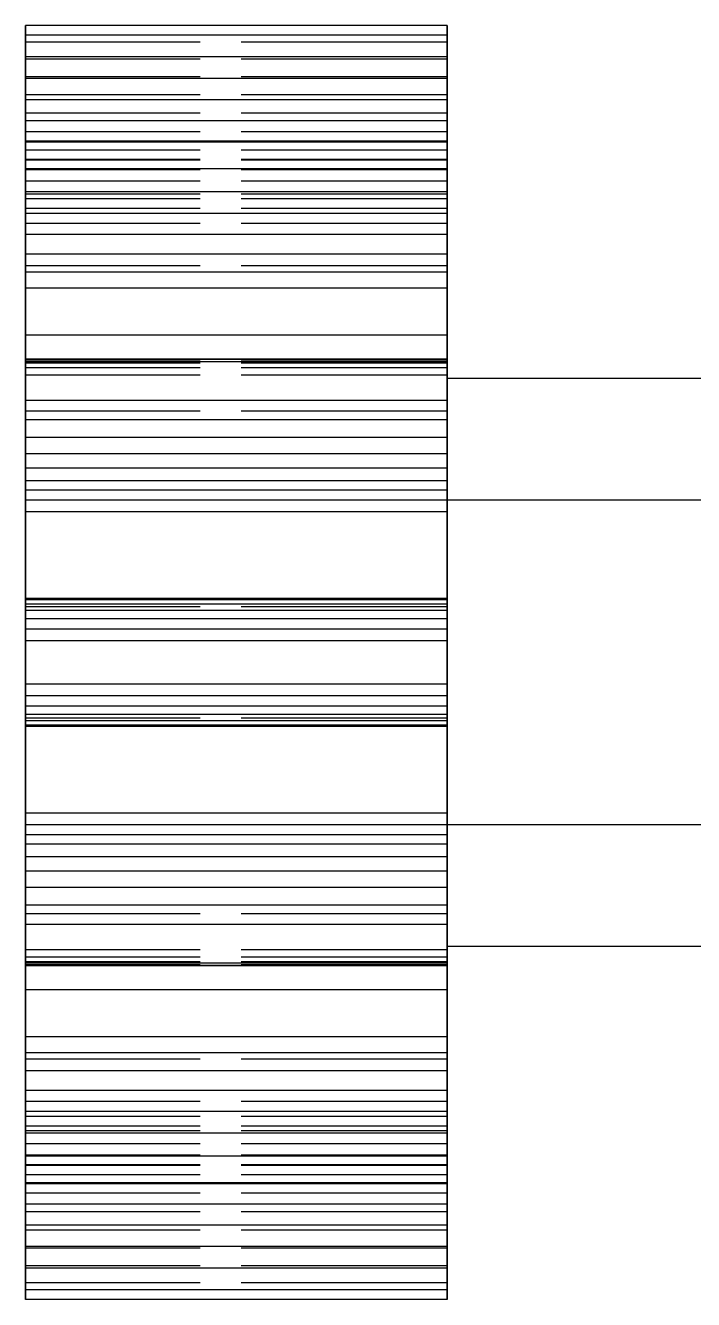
# Model space of a CAD drawing. Header units: millimetres. Extents: x -30 to 165, y -46 to 88.
# Drawn here: x 54 to 58.12, y -3.93 to 3.93 of the extents above; entities that cross this region are included whole.
import ezdxf

# ---------------------------------------------------------------- set-up
doc = ezdxf.new("R2010")
doc.units = ezdxf.units.MM
doc.linetypes.add('DASHED', pattern=[1.524, 1.27, -0.254])
doc.layers.add('HIDDEN', color=8, linetype='DASHED')
doc.layers.add('VISIBLE', color=7, linetype='CONTINUOUS')

msp = doc.modelspace()

# ---------------------------------------------------------------- linework, layer by layer
at = {"layer": 'HIDDEN'}
for points in [[(53.99936, 3.92713), (53.99936, 3.82466)], [(53.99936, 3.82466), (53.99936, 3.92713)], [(53.99936, 3.92713), (53.99936, 3.86799)], [(56.59936, 3.92713), (53.99936, 3.92713)], [(56.59936, 3.92713), (56.59936, 3.82466)], [(56.59936, 3.82466), (56.59936, 3.92713)], [(56.59936, 3.92713), (56.59936, 3.86799)], [(53.99936, 3.86799), (53.99936, 3.73303)], [(56.59936, 3.86799), (53.99936, 3.86799)], [(56.59936, 3.86799), (56.59936, 3.73303)], [(53.99936, 3.82466), (53.99936, 3.71903)], [(53.99936, 3.71903), (53.99936, 3.82466)], [(56.59936, 3.82466), (53.99936, 3.82466)], [(56.59936, 3.82466), (53.99936, 3.82466)], [(56.59936, 3.82466), (56.59936, 3.71903)], [(56.59936, 3.71903), (56.59936, 3.82466)], [(53.99936, 3.73303), (53.99936, 3.59953)], [(56.59936, 3.73303), (53.99936, 3.73303)], [(53.99936, 3.71903), (53.99936, 3.6106)], [(53.99936, 3.6106), (53.99936, 3.71903)], [(56.59936, 3.71903), (53.99936, 3.71903)], [(56.59936, 3.71903), (53.99936, 3.71903)], [(56.59936, 3.73303), (56.59936, 3.59953)], [(56.59936, 3.71903), (56.59936, 3.6106)], [(56.59936, 3.6106), (56.59936, 3.71903)], [(53.99936, 3.6106), (53.99936, 3.49969)], [(53.99936, 3.49969), (53.99936, 3.6106)], [(56.59936, 3.6106), (53.99936, 3.6106)], [(56.59936, 3.6106), (53.99936, 3.6106)], [(53.99936, 3.59953), (53.99936, 3.4681)], [(56.59936, 3.59953), (53.99936, 3.59953)], [(56.59936, 3.6106), (56.59936, 3.49969)], [(56.59936, 3.49969), (56.59936, 3.6106)], [(56.59936, 3.59953), (56.59936, 3.4681)], [(53.99936, 3.49969), (53.99936, 3.38655)], [(53.99936, 3.38655), (53.99936, 3.49969)], [(56.59936, 3.49969), (53.99936, 3.49969)], [(56.59936, 3.49969), (53.99936, 3.49969)], [(53.99936, 3.4681), (53.99936, 3.33947)], [(56.59936, 3.4681), (53.99936, 3.4681)], [(56.59936, 3.49969), (56.59936, 3.38655)], [(56.59936, 3.38655), (56.59936, 3.49969)], [(56.59936, 3.4681), (56.59936, 3.33947)], [(53.99936, 3.38655), (53.99936, 3.271)], [(53.99936, 3.271), (53.99936, 3.38655)], [(56.59936, 3.38655), (53.99936, 3.38655)], [(56.59936, 3.38655), (53.99936, 3.38655)], [(56.59936, 3.38655), (56.59936, 3.271)], [(56.59936, 3.271), (56.59936, 3.38655)], [(53.99936, 3.33947), (53.99936, 3.21463)], [(56.59936, 3.33947), (53.99936, 3.33947)], [(56.59936, 3.33947), (56.59936, 3.21463)], [(53.99936, 3.271), (53.99936, 2.85933)], [(53.99936, 2.85933), (53.99936, 3.271)], [(56.59936, 3.271), (53.99936, 3.271)], [(56.59936, 3.271), (53.99936, 3.271)], [(56.59936, 3.271), (56.59936, 2.85933)], [(56.59936, 2.85933), (56.59936, 3.271)], [(53.99936, 3.21463), (53.99936, 3.09584)], [(56.59936, 3.21463), (53.99936, 3.21463)], [(53.99936, 3.20846), (53.99936, 3.15877)], [(53.99936, 3.09584), (53.99936, 3.20846)], [(53.99936, 3.15877), (53.99936, 3.20846)], [(53.99936, 3.20846), (53.99936, 3.04274)], [(56.59936, 3.20846), (53.99936, 3.20846)], [(53.99936, 3.15877), (53.99936, 3.10193)], [(53.99936, 3.10193), (53.99936, 3.15877)], [(56.59936, 3.15877), (53.99936, 3.15877)], [(56.59936, 3.15877), (53.99936, 3.15877)], [(56.59936, 3.21463), (56.59936, 3.09584)], [(56.59936, 3.20846), (56.59936, 3.15877)], [(56.59936, 3.09584), (56.59936, 3.20846)], [(56.59936, 3.15877), (56.59936, 3.20846)], [(56.59936, 3.20846), (56.59936, 3.04274)], [(56.59936, 3.15877), (56.59936, 3.10193)], [(56.59936, 3.10193), (56.59936, 3.15877)], [(53.99936, 3.10193), (53.99936, 3.03797)], [(53.99936, 3.03797), (53.99936, 3.10193)], [(56.59936, 3.10193), (53.99936, 3.10193)], [(56.59936, 3.10193), (53.99936, 3.10193)], [(53.99936, 2.70621), (53.99936, 3.09584)], [(53.99936, 3.09584), (53.99936, 2.70621)], [(56.59936, 3.09584), (53.99936, 3.09584)], [(56.59936, 3.09584), (53.99936, 3.09584)], [(56.59936, 3.10193), (56.59936, 3.03797)], [(56.59936, 3.03797), (56.59936, 3.10193)], [(56.59936, 2.70621), (56.59936, 3.09584)], [(56.59936, 3.09584), (56.59936, 2.70621)], [(53.99936, 3.04274), (53.99936, 2.90202)], [(56.59936, 3.04274), (53.99936, 3.04274)], [(53.99936, 3.03797), (53.99936, 2.96676)], [(53.99936, 2.96676), (53.99936, 3.03797)], [(56.59936, 3.03797), (53.99936, 3.03797)], [(56.59936, 3.03797), (53.99936, 3.03797)], [(56.59936, 3.04274), (56.59936, 2.90202)], [(56.59936, 3.03797), (56.59936, 2.96676)], [(56.59936, 2.96676), (56.59936, 3.03797)], [(53.99936, 2.96676), (53.99936, 2.88772)], [(53.99936, 2.88772), (53.99936, 2.96676)], [(56.59936, 2.96676), (53.99936, 2.96676)], [(56.59936, 2.96676), (53.99936, 2.96676)], [(56.59936, 2.96676), (56.59936, 2.88772)], [(56.59936, 2.88772), (56.59936, 2.96676)], [(53.99936, 2.90202), (53.99936, 2.76709)], [(56.59936, 2.90202), (53.99936, 2.90202)], [(53.99936, 2.88772), (53.99936, 2.79831)], [(53.99936, 2.79831), (53.99936, 2.88772)], [(56.59936, 2.88772), (53.99936, 2.88772)], [(56.59936, 2.88772), (53.99936, 2.88772)], [(56.59936, 2.85933), (53.99936, 2.85933)], [(56.59936, 2.85933), (53.99936, 2.85933)], [(56.59936, 2.90202), (56.59936, 2.76709)], [(56.59936, 2.88772), (56.59936, 2.79831)], [(56.59936, 2.79831), (56.59936, 2.88772)], [(53.99936, 2.79831), (53.99936, 2.44613)], [(53.99936, 2.44613), (53.99936, 2.79831)], [(56.59936, 2.79831), (53.99936, 2.79831)], [(56.59936, 2.79831), (53.99936, 2.79831)], [(53.99936, 2.76709), (53.99936, 2.6387)], [(56.59936, 2.76709), (53.99936, 2.76709)], [(56.59936, 2.79831), (56.59936, 2.44613)], [(56.59936, 2.44613), (56.59936, 2.79831)], [(56.59936, 2.76709), (56.59936, 2.6387)], [(53.99936, 2.44613), (53.99936, 2.70621)], [(53.99936, 2.70621), (53.99936, 2.44613)], [(56.59936, 2.70621), (53.99936, 2.70621)], [(56.59936, 2.70621), (53.99936, 2.70621)], [(56.59936, 2.44613), (56.59936, 2.70621)], [(56.59936, 2.70621), (56.59936, 2.44613)], [(53.99936, 2.6387), (53.99936, 2.51782)], [(56.59936, 2.6387), (53.99936, 2.6387)], [(56.59936, 2.6387), (56.59936, 2.51782)], [(53.99936, 2.51782), (53.99936, 2.40601)], [(56.59936, 2.51782), (53.99936, 2.51782)], [(56.59936, 2.51782), (56.59936, 2.40601)], [(56.59936, 2.44613), (53.99936, 2.44613)], [(56.59936, 2.44613), (53.99936, 2.44613)], [(53.99936, 2.40601), (53.99936, 2.3075)], [(56.59936, 2.40601), (53.99936, 2.40601)], [(56.59936, 2.40601), (56.59936, 2.3075)], [(53.99936, 2.3075), (53.99936, 2.01709)], [(56.59936, 2.3075), (53.99936, 2.3075)], [(56.59936, 2.3075), (56.59936, 2.01709)], [(53.99936, 2.01709), (53.99936, 1.54844)], [(56.59936, 2.01709), (53.99936, 2.01709)], [(56.59936, 2.01709), (56.59936, 1.54844)], [(53.99936, 1.87046), (53.99936, 1.86364)], [(53.99936, 1.54844), (53.99936, 1.87046)], [(53.99936, 1.86364), (53.99936, 1.87046)], [(53.99936, 1.87046), (53.99936, 1.86725)], [(56.59936, 1.87046), (53.99936, 1.87046)], [(53.99936, 1.86725), (53.99936, 1.85431)], [(56.59936, 1.86725), (53.99936, 1.86725)], [(53.99936, 1.86364), (53.99936, 1.84623)], [(53.99936, 1.84623), (53.99936, 1.86364)], [(56.59936, 1.86364), (53.99936, 1.86364)], [(56.59936, 1.86364), (53.99936, 1.86364)], [(53.99936, 1.85431), (53.99936, 1.61484)], [(56.59936, 1.85431), (53.99936, 1.85431)], [(53.99936, 1.84623), (53.99936, 1.81695)], [(53.99936, 1.81695), (53.99936, 1.84623)], [(56.59936, 1.84623), (53.99936, 1.84623)], [(56.59936, 1.84623), (53.99936, 1.84623)], [(53.99936, 1.81695), (53.99936, 1.77137)], [(53.99936, 1.77137), (53.99936, 1.81695)], [(56.59936, 1.81695), (53.99936, 1.81695)], [(56.59936, 1.81695), (53.99936, 1.81695)], [(56.59936, 1.87046), (56.59936, 1.86364)], [(56.59936, 1.54844), (56.59936, 1.87046)], [(56.59936, 1.86364), (56.59936, 1.87046)], [(56.59936, 1.87046), (56.59936, 1.86725)], [(56.59936, 1.86725), (56.59936, 1.85431)], [(56.59936, 1.86364), (56.59936, 1.84623)], [(56.59936, 1.84623), (56.59936, 1.86364)], [(56.59936, 1.85431), (56.59936, 1.61484)], [(56.59936, 1.84623), (56.59936, 1.81695)], [(56.59936, 1.81695), (56.59936, 1.84623)], [(56.59936, 1.81695), (56.59936, 1.77137)], [(56.59936, 1.77137), (56.59936, 1.81695)], [(53.99936, 1.77137), (53.99936, 1.54844)], [(53.99936, 1.54844), (53.99936, 1.77137)], [(56.59936, 1.77137), (53.99936, 1.77137)], [(56.59936, 1.77137), (53.99936, 1.77137)], [(56.59936, 1.77137), (56.59936, 1.54844)], [(56.59936, 1.54844), (56.59936, 1.77137)], [(56.59936, 0), (56.59936, 0.02778), (56.59936, 0.05556), (56.59936, 0.08333), (56.59936, 0.11111), (56.59936, 0.13889), (56.59936, 0.16667), (56.59936, 0.19444), (56.59936, 0.22222), (56.59936, 0.25), (56.59936, 0.27778), (56.59936, 0.30556), (56.59936, 0.33333), (56.59936, 0.36111), (56.59936, 0.38889), (56.59936, 0.41667), (56.59936, 0.44444), (56.59936, 0.47222), (56.59936, 0.5), (56.59936, 0.52778), (56.59936, 0.55556), (56.59936, 0.58333), (56.59936, 0.61111), (56.59936, 0.63889), (56.59936, 0.66667), (56.59936, 0.69444), (56.59936, 0.72222), (56.59936, 0.75), (56.59936, 0.77778), (56.59936, 0.80556), (56.59936, 0.83333), (56.59936, 0.86111), (56.59936, 0.88889), (56.59936, 0.91667), (56.59936, 0.94444), (56.59936, 0.97222), (56.59936, 1), (56.59936, 1.02778), (56.59936, 1.05556), (56.59936, 1.08333), (56.59936, 1.11111), (56.59936, 1.13889), (56.59936, 1.16667), (56.59936, 1.19444), (56.59936, 1.22222), (56.59936, 1.25), (56.59936, 1.27778), (56.59936, 1.30556), (56.59936, 1.33333), (56.59936, 1.36111), (56.59936, 1.38889), (56.59936, 1.41667), (56.59936, 1.44444), (56.59936, 1.47222), (56.59936, 1.5), (56.59936, 1.52778), (56.59936, 1.55556), (56.59936, 1.58333), (56.59936, 1.61111), (56.59936, 1.63889), (56.59936, 1.66667), (56.59936, 1.69444), (56.59936, 1.72222), (56.59936, 1.75)], [(56.59936, 1.75), (56.59936, 1.69444), (56.59936, 1.63889), (56.59936, 1.58333), (56.59936, 1.52778), (56.59936, 1.47222), (56.59936, 1.41667), (56.59936, 1.36111), (56.59936, 1.30556), (56.59936, 1.25), (56.59936, 1.19444), (56.59936, 1.13889), (56.59936, 1.08333), (56.59936, 1.02778), (56.59936, 0.97222), (56.59936, 0.91667), (56.59936, 0.86111), (56.59936, 0.80556), (56.59936, 0.75), (56.59936, 0.69444), (56.59936, 0.63889), (56.59936, 0.58333), (56.59936, 0.52778), (56.59936, 0.47222), (56.59936, 0.41667), (56.59936, 0.36111), (56.59936, 0.30556), (56.59936, 0.25), (56.59936, 0.19444), (56.59936, 0.13889), (56.59936, 0.08333), (56.59936, 0.02778), (56.59936, -0.02778), (56.59936, -0.08333), (56.59936, -0.13889), (56.59936, -0.19444), (56.59936, -0.25), (56.59936, -0.30556), (56.59936, -0.36111), (56.59936, -0.41667), (56.59936, -0.47222), (56.59936, -0.52778), (56.59936, -0.58333), (56.59936, -0.63889), (56.59936, -0.69444), (56.59936, -0.75), (56.59936, -0.80556), (56.59936, -0.86111), (56.59936, -0.91667), (56.59936, -0.97222), (56.59936, -1.02778), (56.59936, -1.08333), (56.59936, -1.13889), (56.59936, -1.19444), (56.59936, -1.25), (56.59936, -1.30556), (56.59936, -1.36111), (56.59936, -1.41667), (56.59936, -1.47222), (56.59936, -1.52778), (56.59936, -1.58333), (56.59936, -1.63889), (56.59936, -1.69444), (56.59936, -1.75)], [(53.99936, 1.61484), (53.99936, 1.49623)], [(56.59936, 1.61484), (53.99936, 1.61484)], [(56.59936, 1.61484), (56.59936, 1.49623)], [(56.59936, 1.54844), (53.99936, 1.54844)], [(56.59936, 1.54844), (53.99936, 1.54844)], [(53.99936, 1.49623), (53.99936, 1.38661)], [(56.59936, 1.49623), (53.99936, 1.49623)], [(56.59936, 1.49623), (56.59936, 1.38661)], [(53.99936, 1.38661), (53.99936, 1.28668)], [(56.59936, 1.38661), (53.99936, 1.38661)], [(56.59936, 1.38661), (56.59936, 1.28668)], [(53.99936, 1.28668), (53.99936, 1.19749)], [(56.59936, 1.28668), (53.99936, 1.28668)], [(56.59936, 1.28668), (56.59936, 1.19749)], [(53.99936, 1.19749), (53.99936, 1.12085)], [(56.59936, 1.19749), (53.99936, 1.19749)], [(56.59936, 1.19749), (56.59936, 1.12085)], [(53.99936, 1.12085), (53.99936, 1.06214)], [(56.59936, 1.12085), (53.99936, 1.12085)], [(56.59936, 1.12085), (56.59936, 1.06214)], [(53.99936, 1.06214), (53.99936, 0.92846)], [(56.59936, 1.06214), (53.99936, 1.06214)], [(56.59936, 1.06214), (56.59936, 0.92846)], [(53.99936, 0), (53.99936, 0.01587), (53.99936, 0.03175), (53.99936, 0.04762), (53.99936, 0.06349), (53.99936, 0.07937), (53.99936, 0.09524), (53.99936, 0.11111), (53.99936, 0.12698), (53.99936, 0.14286), (53.99936, 0.15873), (53.99936, 0.1746), (53.99936, 0.19048), (53.99936, 0.20635), (53.99936, 0.22222), (53.99936, 0.2381), (53.99936, 0.25397), (53.99936, 0.26984), (53.99936, 0.28571), (53.99936, 0.30159), (53.99936, 0.31746), (53.99936, 0.33333), (53.99936, 0.34921), (53.99936, 0.36508), (53.99936, 0.38095), (53.99936, 0.39683), (53.99936, 0.4127), (53.99936, 0.42857), (53.99936, 0.44444), (53.99936, 0.46032), (53.99936, 0.47619), (53.99936, 0.49206), (53.99936, 0.50794), (53.99936, 0.52381), (53.99936, 0.53968), (53.99936, 0.55556), (53.99936, 0.57143), (53.99936, 0.5873), (53.99936, 0.60317), (53.99936, 0.61905), (53.99936, 0.63492), (53.99936, 0.65079), (53.99936, 0.66667), (53.99936, 0.68254), (53.99936, 0.69841), (53.99936, 0.71429), (53.99936, 0.73016), (53.99936, 0.74603), (53.99936, 0.7619), (53.99936, 0.77778), (53.99936, 0.79365), (53.99936, 0.80952), (53.99936, 0.8254), (53.99936, 0.84127), (53.99936, 0.85714), (53.99936, 0.87302), (53.99936, 0.88889), (53.99936, 0.90476), (53.99936, 0.92063), (53.99936, 0.93651), (53.99936, 0.95238), (53.99936, 0.96825), (53.99936, 0.98413), (53.99936, 1)], [(53.99936, 1), (53.99936, 0.96825), (53.99936, 0.93651), (53.99936, 0.90476), (53.99936, 0.87302), (53.99936, 0.84127), (53.99936, 0.80952), (53.99936, 0.77778), (53.99936, 0.74603), (53.99936, 0.71429), (53.99936, 0.68254), (53.99936, 0.65079), (53.99936, 0.61905), (53.99936, 0.5873), (53.99936, 0.55556), (53.99936, 0.52381), (53.99936, 0.49206), (53.99936, 0.46032), (53.99936, 0.42857), (53.99936, 0.39683), (53.99936, 0.36508), (53.99936, 0.33333), (53.99936, 0.30159), (53.99936, 0.26984), (53.99936, 0.2381), (53.99936, 0.20635), (53.99936, 0.1746), (53.99936, 0.14286), (53.99936, 0.11111), (53.99936, 0.07937), (53.99936, 0.04762), (53.99936, 0.01587), (53.99936, -0.01587), (53.99936, -0.04762), (53.99936, -0.07937), (53.99936, -0.11111), (53.99936, -0.14286), (53.99936, -0.1746), (53.99936, -0.20635), (53.99936, -0.2381), (53.99936, -0.26984), (53.99936, -0.30159), (53.99936, -0.33333), (53.99936, -0.36508), (53.99936, -0.39683), (53.99936, -0.42857), (53.99936, -0.46032), (53.99936, -0.49206), (53.99936, -0.52381), (53.99936, -0.55556), (53.99936, -0.5873), (53.99936, -0.61905), (53.99936, -0.65079), (53.99936, -0.68254), (53.99936, -0.71429), (53.99936, -0.74603), (53.99936, -0.77778), (53.99936, -0.80952), (53.99936, -0.84127), (53.99936, -0.87302), (53.99936, -0.90476), (53.99936, -0.93651), (53.99936, -0.96825), (53.99936, -1)], [(53.99936, 0), (53.99936, 0.01587), (53.99936, 0.03175), (53.99936, 0.04762), (53.99936, 0.06349), (53.99936, 0.07937), (53.99936, 0.09524), (53.99936, 0.11111), (53.99936, 0.12698), (53.99936, 0.14286), (53.99936, 0.15873), (53.99936, 0.1746), (53.99936, 0.19048), (53.99936, 0.20635), (53.99936, 0.22222), (53.99936, 0.2381), (53.99936, 0.25397), (53.99936, 0.26984), (53.99936, 0.28571), (53.99936, 0.30159), (53.99936, 0.31746), (53.99936, 0.33333), (53.99936, 0.34921), (53.99936, 0.36508), (53.99936, 0.38095), (53.99936, 0.39683), (53.99936, 0.4127), (53.99936, 0.42857), (53.99936, 0.44444), (53.99936, 0.46032), (53.99936, 0.47619), (53.99936, 0.49206), (53.99936, 0.50794), (53.99936, 0.52381), (53.99936, 0.53968), (53.99936, 0.55556), (53.99936, 0.57143), (53.99936, 0.5873), (53.99936, 0.60317), (53.99936, 0.61905), (53.99936, 0.63492), (53.99936, 0.65079), (53.99936, 0.66667), (53.99936, 0.68254), (53.99936, 0.69841), (53.99936, 0.71429), (53.99936, 0.73016), (53.99936, 0.74603), (53.99936, 0.7619), (53.99936, 0.77778), (53.99936, 0.79365), (53.99936, 0.80952), (53.99936, 0.8254), (53.99936, 0.84127), (53.99936, 0.85714), (53.99936, 0.87302), (53.99936, 0.88889), (53.99936, 0.90476), (53.99936, 0.92063), (53.99936, 0.93651), (53.99936, 0.95238), (53.99936, 0.96825), (53.99936, 0.98413), (53.99936, 1)], [(53.99936, 1), (53.99936, 0.96825), (53.99936, 0.93651), (53.99936, 0.90476), (53.99936, 0.87302), (53.99936, 0.84127), (53.99936, 0.80952), (53.99936, 0.77778), (53.99936, 0.74603), (53.99936, 0.71429), (53.99936, 0.68254), (53.99936, 0.65079), (53.99936, 0.61905), (53.99936, 0.5873), (53.99936, 0.55556), (53.99936, 0.52381), (53.99936, 0.49206), (53.99936, 0.46032), (53.99936, 0.42857), (53.99936, 0.39683), (53.99936, 0.36508), (53.99936, 0.33333), (53.99936, 0.30159), (53.99936, 0.26984), (53.99936, 0.2381), (53.99936, 0.20635), (53.99936, 0.1746), (53.99936, 0.14286), (53.99936, 0.11111), (53.99936, 0.07937), (53.99936, 0.04762), (53.99936, 0.01587), (53.99936, -0.01587), (53.99936, -0.04762), (53.99936, -0.07937), (53.99936, -0.11111), (53.99936, -0.14286), (53.99936, -0.1746), (53.99936, -0.20635), (53.99936, -0.2381), (53.99936, -0.26984), (53.99936, -0.30159), (53.99936, -0.33333), (53.99936, -0.36508), (53.99936, -0.39683), (53.99936, -0.42857), (53.99936, -0.46032), (53.99936, -0.49206), (53.99936, -0.52381), (53.99936, -0.55556), (53.99936, -0.5873), (53.99936, -0.61905), (53.99936, -0.65079), (53.99936, -0.68254), (53.99936, -0.71429), (53.99936, -0.74603), (53.99936, -0.77778), (53.99936, -0.80952), (53.99936, -0.84127), (53.99936, -0.87302), (53.99936, -0.90476), (53.99936, -0.93651), (53.99936, -0.96825), (53.99936, -1)], [(58.19936, 1), (53.99936, 1)], [(60.49936, 1), (53.99936, 1)], [(53.99936, 0.92846), (53.99936, 0.34406)], [(56.59936, 0.92846), (53.99936, 0.92846)], [(56.59936, 0.92846), (56.59936, 0.34406)], [(53.99936, 0.3936), (53.99936, 0.34406)], [(53.99936, 0.34406), (53.99936, 0.3936)], [(53.99936, 0.3936), (53.99936, 0.3863)], [(53.99936, 0.34406), (53.99936, 0.3936)], [(56.59936, 0.3936), (53.99936, 0.3936)], [(56.59936, 0.3936), (56.59936, 0.34406)], [(56.59936, 0.34406), (56.59936, 0.3936)], [(56.59936, 0.3936), (56.59936, 0.3863)], [(56.59936, 0.34406), (56.59936, 0.3936)], [(53.99936, 0.3863), (53.99936, 0.36002)], [(56.59936, 0.3863), (53.99936, 0.3863)], [(53.99936, 0.36002), (53.99936, 0.32019)], [(56.59936, 0.36002), (53.99936, 0.36002)], [(56.59936, 0.34406), (53.99936, 0.34406)], [(56.59936, 0.34406), (53.99936, 0.34406)], [(53.99936, 0.32019), (53.99936, 0.26852)], [(56.59936, 0.32019), (53.99936, 0.32019)], [(56.59936, 0.3863), (56.59936, 0.36002)], [(56.59936, 0.36002), (56.59936, 0.32019)], [(56.59936, 0.32019), (56.59936, 0.26852)], [(53.99936, 0.26852), (53.99936, 0.2059)], [(56.59936, 0.26852), (53.99936, 0.26852)], [(56.59936, 0.26852), (56.59936, 0.2059)], [(53.99936, 0.2059), (53.99936, 0.1329)], [(56.59936, 0.2059), (53.99936, 0.2059)], [(56.59936, 0.2059), (56.59936, 0.1329)], [(53.99936, 0.1329), (53.99936, -0.1329)], [(56.59936, 0.1329), (53.99936, 0.1329)], [(56.59936, 0.1329), (56.59936, -0.1329)], [(53.99936, -1), (53.99936, -0.98413), (53.99936, -0.96825), (53.99936, -0.95238), (53.99936, -0.93651), (53.99936, -0.92063), (53.99936, -0.90476), (53.99936, -0.88889), (53.99936, -0.87302), (53.99936, -0.85714), (53.99936, -0.84127), (53.99936, -0.8254), (53.99936, -0.80952), (53.99936, -0.79365), (53.99936, -0.77778), (53.99936, -0.7619), (53.99936, -0.74603), (53.99936, -0.73016), (53.99936, -0.71429), (53.99936, -0.69841), (53.99936, -0.68254), (53.99936, -0.66667), (53.99936, -0.65079), (53.99936, -0.63492), (53.99936, -0.61905), (53.99936, -0.60317), (53.99936, -0.5873), (53.99936, -0.57143), (53.99936, -0.55556), (53.99936, -0.53968), (53.99936, -0.52381), (53.99936, -0.50794), (53.99936, -0.49206), (53.99936, -0.47619), (53.99936, -0.46032), (53.99936, -0.44444), (53.99936, -0.42857), (53.99936, -0.4127), (53.99936, -0.39683), (53.99936, -0.38095), (53.99936, -0.36508), (53.99936, -0.34921), (53.99936, -0.33333), (53.99936, -0.31746), (53.99936, -0.30159), (53.99936, -0.28571), (53.99936, -0.26984), (53.99936, -0.25397), (53.99936, -0.2381), (53.99936, -0.22222), (53.99936, -0.20635), (53.99936, -0.19048), (53.99936, -0.1746), (53.99936, -0.15873), (53.99936, -0.14286), (53.99936, -0.12698), (53.99936, -0.11111), (53.99936, -0.09524), (53.99936, -0.07937), (53.99936, -0.06349), (53.99936, -0.04762), (53.99936, -0.03175), (53.99936, -0.01587), (53.99936, 0)], [(53.99936, -1), (53.99936, -0.98413), (53.99936, -0.96825), (53.99936, -0.95238), (53.99936, -0.93651), (53.99936, -0.92063), (53.99936, -0.90476), (53.99936, -0.88889), (53.99936, -0.87302), (53.99936, -0.85714), (53.99936, -0.84127), (53.99936, -0.8254), (53.99936, -0.80952), (53.99936, -0.79365), (53.99936, -0.77778), (53.99936, -0.7619), (53.99936, -0.74603), (53.99936, -0.73016), (53.99936, -0.71429), (53.99936, -0.69841), (53.99936, -0.68254), (53.99936, -0.66667), (53.99936, -0.65079), (53.99936, -0.63492), (53.99936, -0.61905), (53.99936, -0.60317), (53.99936, -0.5873), (53.99936, -0.57143), (53.99936, -0.55556), (53.99936, -0.53968), (53.99936, -0.52381), (53.99936, -0.50794), (53.99936, -0.49206), (53.99936, -0.47619), (53.99936, -0.46032), (53.99936, -0.44444), (53.99936, -0.42857), (53.99936, -0.4127), (53.99936, -0.39683), (53.99936, -0.38095), (53.99936, -0.36508), (53.99936, -0.34921), (53.99936, -0.33333), (53.99936, -0.31746), (53.99936, -0.30159), (53.99936, -0.28571), (53.99936, -0.26984), (53.99936, -0.25397), (53.99936, -0.2381), (53.99936, -0.22222), (53.99936, -0.20635), (53.99936, -0.19048), (53.99936, -0.1746), (53.99936, -0.15873), (53.99936, -0.14286), (53.99936, -0.12698), (53.99936, -0.11111), (53.99936, -0.09524), (53.99936, -0.07937), (53.99936, -0.06349), (53.99936, -0.04762), (53.99936, -0.03175), (53.99936, -0.01587), (53.99936, 0)], [(56.59936, -1.75), (56.59936, -1.72222), (56.59936, -1.69444), (56.59936, -1.66667), (56.59936, -1.63889), (56.59936, -1.61111), (56.59936, -1.58333), (56.59936, -1.55556), (56.59936, -1.52778), (56.59936, -1.5), (56.59936, -1.47222), (56.59936, -1.44444), (56.59936, -1.41667), (56.59936, -1.38889), (56.59936, -1.36111), (56.59936, -1.33333), (56.59936, -1.30556), (56.59936, -1.27778), (56.59936, -1.25), (56.59936, -1.22222), (56.59936, -1.19444), (56.59936, -1.16667), (56.59936, -1.13889), (56.59936, -1.11111), (56.59936, -1.08333), (56.59936, -1.05556), (56.59936, -1.02778), (56.59936, -1), (56.59936, -0.97222), (56.59936, -0.94444), (56.59936, -0.91667), (56.59936, -0.88889), (56.59936, -0.86111), (56.59936, -0.83333), (56.59936, -0.80556), (56.59936, -0.77778), (56.59936, -0.75), (56.59936, -0.72222), (56.59936, -0.69444), (56.59936, -0.66667), (56.59936, -0.63889), (56.59936, -0.61111), (56.59936, -0.58333), (56.59936, -0.55556), (56.59936, -0.52778), (56.59936, -0.5), (56.59936, -0.47222), (56.59936, -0.44444), (56.59936, -0.41667), (56.59936, -0.38889), (56.59936, -0.36111), (56.59936, -0.33333), (56.59936, -0.30556), (56.59936, -0.27778), (56.59936, -0.25), (56.59936, -0.22222), (56.59936, -0.19444), (56.59936, -0.16667), (56.59936, -0.13889), (56.59936, -0.11111), (56.59936, -0.08333), (56.59936, -0.05556), (56.59936, -0.02778), (56.59936, 0)], [(53.99936, -0.1329), (53.99936, -0.2059)], [(56.59936, -0.1329), (53.99936, -0.1329)], [(56.59936, -0.1329), (56.59936, -0.2059)], [(53.99936, -0.2059), (53.99936, -0.26852)], [(56.59936, -0.2059), (53.99936, -0.2059)], [(56.59936, -0.2059), (56.59936, -0.26852)], [(53.99936, -0.26852), (53.99936, -0.32019)], [(56.59936, -0.26852), (53.99936, -0.26852)], [(56.59936, -0.26852), (56.59936, -0.32019)], [(53.99936, -0.32019), (53.99936, -0.36002)], [(56.59936, -0.32019), (53.99936, -0.32019)], [(56.59936, -0.34406), (53.99936, -0.34406)], [(53.99936, -0.34406), (53.99936, -0.3936)], [(53.99936, -0.3936), (53.99936, -0.34406)], [(53.99936, -0.34406), (53.99936, -0.92846)], [(53.99936, -0.3936), (53.99936, -0.34406)], [(56.59936, -0.34406), (53.99936, -0.34406)], [(53.99936, -0.36002), (53.99936, -0.3863)], [(56.59936, -0.36002), (53.99936, -0.36002)], [(53.99936, -0.3863), (53.99936, -0.3936)], [(56.59936, -0.3863), (53.99936, -0.3863)], [(56.59936, -0.32019), (56.59936, -0.36002)], [(56.59936, -0.34406), (56.59936, -0.3936)], [(56.59936, -0.3936), (56.59936, -0.34406)], [(56.59936, -0.34406), (56.59936, -0.92846)], [(56.59936, -0.3936), (56.59936, -0.34406)], [(56.59936, -0.36002), (56.59936, -0.3863)], [(56.59936, -0.3863), (56.59936, -0.3936)], [(56.59936, -0.3936), (53.99936, -0.3936)], [(53.99936, -0.92846), (53.99936, -1.06214)], [(56.59936, -0.92846), (53.99936, -0.92846)], [(56.59936, -0.92846), (56.59936, -1.06214)], [(58.19936, -1), (53.99936, -1)], [(60.49936, -1), (53.99936, -1)], [(53.99936, -1.06214), (53.99936, -1.12085)], [(56.59936, -1.06214), (53.99936, -1.06214)], [(56.59936, -1.06214), (56.59936, -1.12085)], [(53.99936, -1.12085), (53.99936, -1.19749)], [(56.59936, -1.12085), (53.99936, -1.12085)], [(56.59936, -1.12085), (56.59936, -1.19749)], [(53.99936, -1.19749), (53.99936, -1.28668)], [(56.59936, -1.19749), (53.99936, -1.19749)], [(56.59936, -1.19749), (56.59936, -1.28668)], [(53.99936, -1.28668), (53.99936, -1.38661)], [(56.59936, -1.28668), (53.99936, -1.28668)], [(56.59936, -1.28668), (56.59936, -1.38661)], [(53.99936, -1.38661), (53.99936, -1.49623)], [(56.59936, -1.38661), (53.99936, -1.38661)], [(56.59936, -1.38661), (56.59936, -1.49623)], [(53.99936, -1.49623), (53.99936, -1.61484)], [(56.59936, -1.49623), (53.99936, -1.49623)], [(53.99936, -1.54844), (53.99936, -1.77137)], [(53.99936, -1.87046), (53.99936, -1.54844)], [(53.99936, -1.54844), (53.99936, -2.01709)], [(53.99936, -1.77137), (53.99936, -1.54844)], [(56.59936, -1.54844), (53.99936, -1.54844)], [(56.59936, -1.54844), (53.99936, -1.54844)], [(56.59936, -1.49623), (56.59936, -1.61484)], [(56.59936, -1.54844), (56.59936, -1.77137)], [(56.59936, -1.87046), (56.59936, -1.54844)], [(56.59936, -1.54844), (56.59936, -2.01709)], [(56.59936, -1.77137), (56.59936, -1.54844)], [(53.99936, -1.61484), (53.99936, -1.85431)], [(56.59936, -1.61484), (53.99936, -1.61484)], [(56.59936, -1.61484), (56.59936, -1.85431)], [(53.99936, -1.77137), (53.99936, -1.81695)], [(53.99936, -1.81695), (53.99936, -1.77137)], [(56.59936, -1.77137), (53.99936, -1.77137)], [(56.59936, -1.77137), (53.99936, -1.77137)], [(56.59936, -1.77137), (56.59936, -1.81695)], [(56.59936, -1.81695), (56.59936, -1.77137)], [(53.99936, -1.81695), (53.99936, -1.84623)], [(53.99936, -1.84623), (53.99936, -1.81695)], [(56.59936, -1.81695), (53.99936, -1.81695)], [(56.59936, -1.81695), (53.99936, -1.81695)], [(53.99936, -1.84623), (53.99936, -1.86364)], [(53.99936, -1.86364), (53.99936, -1.84623)], [(56.59936, -1.84623), (53.99936, -1.84623)], [(56.59936, -1.84623), (53.99936, -1.84623)], [(53.99936, -1.85431), (53.99936, -1.86725)], [(56.59936, -1.85431), (53.99936, -1.85431)], [(53.99936, -1.86364), (53.99936, -1.87046)], [(53.99936, -1.87046), (53.99936, -1.86364)], [(56.59936, -1.86364), (53.99936, -1.86364)], [(56.59936, -1.86364), (53.99936, -1.86364)], [(53.99936, -1.86725), (53.99936, -1.87046)], [(56.59936, -1.86725), (53.99936, -1.86725)], [(56.59936, -1.87046), (53.99936, -1.87046)], [(56.59936, -1.81695), (56.59936, -1.84623)], [(56.59936, -1.84623), (56.59936, -1.81695)], [(56.59936, -1.84623), (56.59936, -1.86364)], [(56.59936, -1.86364), (56.59936, -1.84623)], [(56.59936, -1.85431), (56.59936, -1.86725)], [(56.59936, -1.86364), (56.59936, -1.87046)], [(56.59936, -1.87046), (56.59936, -1.86364)], [(56.59936, -1.86725), (56.59936, -1.87046)], [(53.99936, -2.01709), (53.99936, -2.3075)], [(56.59936, -2.01709), (53.99936, -2.01709)], [(56.59936, -2.01709), (56.59936, -2.3075)], [(53.99936, -2.3075), (53.99936, -2.40601)], [(56.59936, -2.3075), (53.99936, -2.3075)], [(56.59936, -2.3075), (56.59936, -2.40601)], [(53.99936, -2.40601), (53.99936, -2.51782)], [(56.59936, -2.40601), (53.99936, -2.40601)], [(56.59936, -2.40601), (56.59936, -2.51782)], [(53.99936, -2.44613), (53.99936, -2.79831)], [(53.99936, -2.70621), (53.99936, -2.44613)], [(53.99936, -2.44613), (53.99936, -2.70621)], [(53.99936, -2.79831), (53.99936, -2.44613)], [(56.59936, -2.44613), (53.99936, -2.44613)], [(56.59936, -2.44613), (53.99936, -2.44613)], [(56.59936, -2.44613), (56.59936, -2.79831)], [(56.59936, -2.70621), (56.59936, -2.44613)], [(56.59936, -2.44613), (56.59936, -2.70621)], [(56.59936, -2.79831), (56.59936, -2.44613)], [(53.99936, -2.51782), (53.99936, -2.6387)], [(56.59936, -2.51782), (53.99936, -2.51782)], [(56.59936, -2.51782), (56.59936, -2.6387)], [(53.99936, -2.6387), (53.99936, -2.76709)], [(56.59936, -2.6387), (53.99936, -2.6387)], [(56.59936, -2.6387), (56.59936, -2.76709)], [(53.99936, -3.09584), (53.99936, -2.70621)], [(53.99936, -2.70621), (53.99936, -3.09584)], [(56.59936, -2.70621), (53.99936, -2.70621)], [(56.59936, -2.70621), (53.99936, -2.70621)], [(56.59936, -3.09584), (56.59936, -2.70621)], [(56.59936, -2.70621), (56.59936, -3.09584)], [(53.99936, -2.76709), (53.99936, -2.90202)], [(56.59936, -2.76709), (53.99936, -2.76709)], [(53.99936, -2.79831), (53.99936, -2.88772)], [(53.99936, -2.88772), (53.99936, -2.79831)], [(56.59936, -2.79831), (53.99936, -2.79831)], [(56.59936, -2.79831), (53.99936, -2.79831)], [(56.59936, -2.76709), (56.59936, -2.90202)], [(56.59936, -2.79831), (56.59936, -2.88772)], [(56.59936, -2.88772), (56.59936, -2.79831)], [(53.99936, -2.85933), (53.99936, -3.271)], [(53.99936, -3.271), (53.99936, -2.85933)], [(56.59936, -2.85933), (53.99936, -2.85933)], [(56.59936, -2.85933), (53.99936, -2.85933)], [(53.99936, -2.88772), (53.99936, -2.96676)], [(53.99936, -2.96676), (53.99936, -2.88772)], [(56.59936, -2.88772), (53.99936, -2.88772)], [(56.59936, -2.88772), (53.99936, -2.88772)], [(53.99936, -2.90202), (53.99936, -3.04274)], [(56.59936, -2.90202), (53.99936, -2.90202)], [(56.59936, -2.85933), (56.59936, -3.271)], [(56.59936, -3.271), (56.59936, -2.85933)], [(56.59936, -2.88772), (56.59936, -2.96676)], [(56.59936, -2.96676), (56.59936, -2.88772)], [(56.59936, -2.90202), (56.59936, -3.04274)], [(53.99936, -2.96676), (53.99936, -3.03797)], [(53.99936, -3.03797), (53.99936, -2.96676)], [(56.59936, -2.96676), (53.99936, -2.96676)], [(56.59936, -2.96676), (53.99936, -2.96676)], [(56.59936, -2.96676), (56.59936, -3.03797)], [(56.59936, -3.03797), (56.59936, -2.96676)], [(53.99936, -3.03797), (53.99936, -3.10193)], [(53.99936, -3.10193), (53.99936, -3.03797)], [(56.59936, -3.03797), (53.99936, -3.03797)], [(56.59936, -3.03797), (53.99936, -3.03797)], [(53.99936, -3.04274), (53.99936, -3.20846)], [(56.59936, -3.04274), (53.99936, -3.04274)], [(56.59936, -3.03797), (56.59936, -3.10193)], [(56.59936, -3.10193), (56.59936, -3.03797)], [(56.59936, -3.04274), (56.59936, -3.20846)], [(53.99936, -3.20846), (53.99936, -3.09584)], [(53.99936, -3.09584), (53.99936, -3.21463)], [(56.59936, -3.09584), (53.99936, -3.09584)], [(56.59936, -3.09584), (53.99936, -3.09584)], [(53.99936, -3.10193), (53.99936, -3.15877)], [(53.99936, -3.15877), (53.99936, -3.10193)], [(56.59936, -3.10193), (53.99936, -3.10193)], [(56.59936, -3.10193), (53.99936, -3.10193)], [(56.59936, -3.20846), (56.59936, -3.09584)], [(56.59936, -3.09584), (56.59936, -3.21463)], [(56.59936, -3.10193), (56.59936, -3.15877)], [(56.59936, -3.15877), (56.59936, -3.10193)], [(53.99936, -3.15877), (53.99936, -3.20846)], [(53.99936, -3.20846), (53.99936, -3.15877)], [(56.59936, -3.15877), (53.99936, -3.15877)], [(56.59936, -3.15877), (53.99936, -3.15877)], [(56.59936, -3.20846), (53.99936, -3.20846)], [(53.99936, -3.21463), (53.99936, -3.33947)], [(56.59936, -3.21463), (53.99936, -3.21463)], [(56.59936, -3.15877), (56.59936, -3.20846)], [(56.59936, -3.20846), (56.59936, -3.15877)], [(56.59936, -3.21463), (56.59936, -3.33947)], [(53.99936, -3.271), (53.99936, -3.38655)], [(53.99936, -3.38655), (53.99936, -3.271)], [(56.59936, -3.271), (53.99936, -3.271)], [(56.59936, -3.271), (53.99936, -3.271)], [(56.59936, -3.271), (56.59936, -3.38655)], [(56.59936, -3.38655), (56.59936, -3.271)], [(53.99936, -3.33947), (53.99936, -3.4681)], [(56.59936, -3.33947), (53.99936, -3.33947)], [(56.59936, -3.33947), (56.59936, -3.4681)], [(53.99936, -3.38655), (53.99936, -3.49969)], [(53.99936, -3.49969), (53.99936, -3.38655)], [(56.59936, -3.38655), (53.99936, -3.38655)], [(56.59936, -3.38655), (53.99936, -3.38655)], [(56.59936, -3.38655), (56.59936, -3.49969)], [(56.59936, -3.49969), (56.59936, -3.38655)], [(53.99936, -3.4681), (53.99936, -3.59953)], [(56.59936, -3.4681), (53.99936, -3.4681)], [(53.99936, -3.49969), (53.99936, -3.6106)], [(53.99936, -3.6106), (53.99936, -3.49969)], [(56.59936, -3.49969), (53.99936, -3.49969)], [(56.59936, -3.49969), (53.99936, -3.49969)], [(56.59936, -3.4681), (56.59936, -3.59953)], [(56.59936, -3.49969), (56.59936, -3.6106)], [(56.59936, -3.6106), (56.59936, -3.49969)], [(53.99936, -3.59953), (53.99936, -3.73303)], [(56.59936, -3.59953), (53.99936, -3.59953)], [(53.99936, -3.6106), (53.99936, -3.71903)], [(53.99936, -3.71903), (53.99936, -3.6106)], [(56.59936, -3.6106), (53.99936, -3.6106)], [(56.59936, -3.6106), (53.99936, -3.6106)], [(56.59936, -3.59953), (56.59936, -3.73303)], [(56.59936, -3.6106), (56.59936, -3.71903)], [(56.59936, -3.71903), (56.59936, -3.6106)], [(53.99936, -3.71903), (53.99936, -3.82466)], [(53.99936, -3.82466), (53.99936, -3.71903)], [(56.59936, -3.71903), (53.99936, -3.71903)], [(56.59936, -3.71903), (53.99936, -3.71903)], [(53.99936, -3.73303), (53.99936, -3.86799)], [(56.59936, -3.73303), (53.99936, -3.73303)], [(56.59936, -3.71903), (56.59936, -3.82466)], [(56.59936, -3.82466), (56.59936, -3.71903)], [(56.59936, -3.73303), (56.59936, -3.86799)], [(53.99936, -3.82466), (53.99936, -3.92713)], [(53.99936, -3.92713), (53.99936, -3.82466)], [(56.59936, -3.82466), (53.99936, -3.82466)], [(56.59936, -3.82466), (53.99936, -3.82466)], [(56.59936, -3.82466), (56.59936, -3.92713)], [(56.59936, -3.92713), (56.59936, -3.82466)], [(53.99936, -3.86799), (53.99936, -3.92713)], [(56.59936, -3.86799), (53.99936, -3.86799)], [(56.59936, -3.92713), (53.99936, -3.92713)], [(56.59936, -3.86799), (56.59936, -3.92713)]]:
    msp.add_lwpolyline(points, dxfattribs=at)
at = {"layer": 'VISIBLE'}
for points in [[(53.99936, 3.86799), (53.99936, 3.92713)], [(56.59936, 3.92713), (53.99936, 3.92713)], [(56.59936, 3.86799), (56.59936, 3.92713)], [(53.99936, 3.73303), (53.99936, 3.86799)], [(56.59936, 3.86799), (53.99936, 3.86799)], [(56.59936, 3.73303), (56.59936, 3.86799)], [(53.99936, 3.59953), (53.99936, 3.73303)], [(56.59936, 3.73303), (53.99936, 3.73303)], [(56.59936, 3.59953), (56.59936, 3.73303)], [(53.99936, 3.4681), (53.99936, 3.59953)], [(56.59936, 3.59953), (53.99936, 3.59953)], [(56.59936, 3.4681), (56.59936, 3.59953)], [(53.99936, 3.33947), (53.99936, 3.4681)], [(56.59936, 3.4681), (53.99936, 3.4681)], [(56.59936, 3.33947), (56.59936, 3.4681)], [(53.99936, 3.21463), (53.99936, 3.33947)], [(56.59936, 3.33947), (53.99936, 3.33947)], [(56.59936, 3.21463), (56.59936, 3.33947)], [(53.99936, 3.20846), (53.99936, 3.21463)], [(56.59936, 3.21463), (53.99936, 3.21463)], [(53.99936, 3.04274), (53.99936, 3.20846)], [(56.59936, 3.20846), (53.99936, 3.20846)], [(56.59936, 3.20846), (56.59936, 3.21463)], [(56.59936, 3.04274), (56.59936, 3.20846)], [(53.99936, 2.90202), (53.99936, 3.04274)], [(56.59936, 3.04274), (53.99936, 3.04274)], [(56.59936, 2.90202), (56.59936, 3.04274)], [(53.99936, 2.76709), (53.99936, 2.90202)], [(56.59936, 2.90202), (53.99936, 2.90202)], [(56.59936, 2.76709), (56.59936, 2.90202)], [(53.99936, 2.6387), (53.99936, 2.76709)], [(56.59936, 2.76709), (53.99936, 2.76709)], [(56.59936, 2.6387), (56.59936, 2.76709)], [(53.99936, 2.51782), (53.99936, 2.6387)], [(56.59936, 2.6387), (53.99936, 2.6387)], [(56.59936, 2.51782), (56.59936, 2.6387)], [(53.99936, 2.40601), (53.99936, 2.51782)], [(56.59936, 2.51782), (53.99936, 2.51782)], [(56.59936, 2.40601), (56.59936, 2.51782)], [(53.99936, 2.3075), (53.99936, 2.40601)], [(56.59936, 2.40601), (53.99936, 2.40601)], [(56.59936, 2.3075), (56.59936, 2.40601)], [(53.99936, 2.01709), (53.99936, 2.3075)], [(56.59936, 2.3075), (53.99936, 2.3075)], [(56.59936, 2.01709), (56.59936, 2.3075)], [(53.99936, 1.87046), (53.99936, 2.01709)], [(56.59936, 2.01709), (53.99936, 2.01709)], [(56.59936, 1.87046), (56.59936, 2.01709)], [(53.99936, 1.86725), (53.99936, 1.87046)], [(56.59936, 1.87046), (53.99936, 1.87046)], [(53.99936, 1.85431), (53.99936, 1.86725)], [(56.59936, 1.86725), (53.99936, 1.86725)], [(53.99936, 1.61484), (53.99936, 1.85431)], [(56.59936, 1.85431), (53.99936, 1.85431)], [(56.59936, 1.86725), (56.59936, 1.87046)], [(56.59936, 1.85431), (56.59936, 1.86725)], [(56.59936, 1.61484), (56.59936, 1.85431)], [(58.19936, 1.75), (56.59936, 1.75)], [(53.99936, 1.49623), (53.99936, 1.61484)], [(56.59936, 1.61484), (53.99936, 1.61484)], [(56.59936, 1.49623), (56.59936, 1.61484)], [(53.99936, 1.38661), (53.99936, 1.49623)], [(56.59936, 1.49623), (53.99936, 1.49623)], [(56.59936, 1.38661), (56.59936, 1.49623)], [(53.99936, 1.28668), (53.99936, 1.38661)], [(56.59936, 1.38661), (53.99936, 1.38661)], [(56.59936, 1.28668), (56.59936, 1.38661)], [(53.99936, 1.19749), (53.99936, 1.28668)], [(56.59936, 1.28668), (53.99936, 1.28668)], [(56.59936, 1.19749), (56.59936, 1.28668)], [(53.99936, 1.12085), (53.99936, 1.19749)], [(56.59936, 1.19749), (53.99936, 1.19749)], [(56.59936, 1.12085), (56.59936, 1.19749)], [(53.99936, 1.06214), (53.99936, 1.12085)], [(56.59936, 1.12085), (53.99936, 1.12085)], [(56.59936, 1.06214), (56.59936, 1.12085)], [(53.99936, 0.92846), (53.99936, 1.06214)], [(56.59936, 1.06214), (53.99936, 1.06214)], [(56.59936, 0.92846), (56.59936, 1.06214)], [(53.99936, 0.3936), (53.99936, 0.92846)], [(56.59936, 0.92846), (53.99936, 0.92846)], [(56.59936, 0.3936), (56.59936, 0.92846)], [(53.99936, 0.3863), (53.99936, 0.3936)], [(56.59936, 0.3936), (53.99936, 0.3936)], [(56.59936, 0.3863), (56.59936, 0.3936)], [(53.99936, 0.36002), (53.99936, 0.3863)], [(56.59936, 0.3863), (53.99936, 0.3863)], [(53.99936, 0.32019), (53.99936, 0.36002)], [(56.59936, 0.36002), (53.99936, 0.36002)], [(53.99936, 0.26852), (53.99936, 0.32019)], [(56.59936, 0.32019), (53.99936, 0.32019)], [(56.59936, 0.36002), (56.59936, 0.3863)], [(56.59936, 0.32019), (56.59936, 0.36002)], [(56.59936, 0.26852), (56.59936, 0.32019)], [(53.99936, 0.2059), (53.99936, 0.26852)], [(56.59936, 0.26852), (53.99936, 0.26852)], [(56.59936, 0.2059), (56.59936, 0.26852)], [(53.99936, 0.1329), (53.99936, 0.2059)], [(56.59936, 0.2059), (53.99936, 0.2059)], [(56.59936, 0.1329), (56.59936, 0.2059)], [(53.99936, -0.1329), (53.99936, 0.1329)], [(56.59936, 0.1329), (53.99936, 0.1329)], [(56.59936, -0.1329), (56.59936, 0.1329)], [(53.99936, -0.2059), (53.99936, -0.1329)], [(56.59936, -0.1329), (53.99936, -0.1329)], [(56.59936, -0.2059), (56.59936, -0.1329)], [(53.99936, -0.26852), (53.99936, -0.2059)], [(56.59936, -0.2059), (53.99936, -0.2059)], [(56.59936, -0.26852), (56.59936, -0.2059)], [(53.99936, -0.32019), (53.99936, -0.26852)], [(56.59936, -0.26852), (53.99936, -0.26852)], [(56.59936, -0.32019), (56.59936, -0.26852)], [(53.99936, -0.36002), (53.99936, -0.32019)], [(56.59936, -0.32019), (53.99936, -0.32019)], [(53.99936, -0.3863), (53.99936, -0.36002)], [(56.59936, -0.36002), (53.99936, -0.36002)], [(56.59936, -0.3863), (53.99936, -0.3863)], [(53.99936, -0.3936), (53.99936, -0.3863)], [(56.59936, -0.36002), (56.59936, -0.32019)], [(56.59936, -0.3863), (56.59936, -0.36002)], [(56.59936, -0.3936), (56.59936, -0.3863)], [(56.59936, -0.3936), (53.99936, -0.3936)], [(53.99936, -0.92846), (53.99936, -0.3936)], [(56.59936, -0.92846), (56.59936, -0.3936)], [(56.59936, -0.92846), (53.99936, -0.92846)], [(53.99936, -1.06214), (53.99936, -0.92846)], [(56.59936, -1.06214), (56.59936, -0.92846)], [(53.99936, -1.12085), (53.99936, -1.06214)], [(56.59936, -1.06214), (53.99936, -1.06214)], [(56.59936, -1.12085), (56.59936, -1.06214)], [(53.99936, -1.19749), (53.99936, -1.12085)], [(56.59936, -1.12085), (53.99936, -1.12085)], [(56.59936, -1.19749), (56.59936, -1.12085)], [(53.99936, -1.28668), (53.99936, -1.19749)], [(56.59936, -1.19749), (53.99936, -1.19749)], [(56.59936, -1.28668), (56.59936, -1.19749)], [(53.99936, -1.38661), (53.99936, -1.28668)], [(56.59936, -1.28668), (53.99936, -1.28668)], [(56.59936, -1.38661), (56.59936, -1.28668)], [(53.99936, -1.49623), (53.99936, -1.38661)], [(56.59936, -1.38661), (53.99936, -1.38661)], [(56.59936, -1.49623), (56.59936, -1.38661)], [(53.99936, -1.61484), (53.99936, -1.49623)], [(56.59936, -1.49623), (53.99936, -1.49623)], [(56.59936, -1.61484), (56.59936, -1.49623)], [(53.99936, -1.85431), (53.99936, -1.61484)], [(56.59936, -1.61484), (53.99936, -1.61484)], [(56.59936, -1.85431), (56.59936, -1.61484)], [(58.19936, -1.75), (56.59936, -1.75)], [(53.99936, -1.86725), (53.99936, -1.85431)], [(56.59936, -1.85431), (53.99936, -1.85431)], [(53.99936, -1.87046), (53.99936, -1.86725)], [(56.59936, -1.86725), (53.99936, -1.86725)], [(53.99936, -2.01709), (53.99936, -1.87046)], [(56.59936, -1.87046), (53.99936, -1.87046)], [(56.59936, -1.86725), (56.59936, -1.85431)], [(56.59936, -1.87046), (56.59936, -1.86725)], [(56.59936, -2.01709), (56.59936, -1.87046)], [(53.99936, -2.3075), (53.99936, -2.01709)], [(56.59936, -2.01709), (53.99936, -2.01709)], [(56.59936, -2.3075), (56.59936, -2.01709)], [(53.99936, -2.40601), (53.99936, -2.3075)], [(56.59936, -2.3075), (53.99936, -2.3075)], [(56.59936, -2.40601), (56.59936, -2.3075)], [(53.99936, -2.51782), (53.99936, -2.40601)], [(56.59936, -2.40601), (53.99936, -2.40601)], [(56.59936, -2.51782), (56.59936, -2.40601)], [(53.99936, -2.6387), (53.99936, -2.51782)], [(56.59936, -2.51782), (53.99936, -2.51782)], [(56.59936, -2.6387), (56.59936, -2.51782)], [(53.99936, -2.76709), (53.99936, -2.6387)], [(56.59936, -2.6387), (53.99936, -2.6387)], [(56.59936, -2.76709), (56.59936, -2.6387)], [(53.99936, -2.90202), (53.99936, -2.76709)], [(56.59936, -2.76709), (53.99936, -2.76709)], [(56.59936, -2.90202), (56.59936, -2.76709)], [(53.99936, -3.04274), (53.99936, -2.90202)], [(56.59936, -2.90202), (53.99936, -2.90202)], [(56.59936, -3.04274), (56.59936, -2.90202)], [(53.99936, -3.20846), (53.99936, -3.04274)], [(56.59936, -3.04274), (53.99936, -3.04274)], [(56.59936, -3.20846), (56.59936, -3.04274)], [(53.99936, -3.21463), (53.99936, -3.20846)], [(56.59936, -3.20846), (53.99936, -3.20846)], [(53.99936, -3.33947), (53.99936, -3.21463)], [(56.59936, -3.21463), (53.99936, -3.21463)], [(56.59936, -3.21463), (56.59936, -3.20846)], [(56.59936, -3.33947), (56.59936, -3.21463)], [(53.99936, -3.4681), (53.99936, -3.33947)], [(56.59936, -3.33947), (53.99936, -3.33947)], [(56.59936, -3.4681), (56.59936, -3.33947)], [(53.99936, -3.59953), (53.99936, -3.4681)], [(56.59936, -3.4681), (53.99936, -3.4681)], [(56.59936, -3.59953), (56.59936, -3.4681)], [(53.99936, -3.73303), (53.99936, -3.59953)], [(56.59936, -3.59953), (53.99936, -3.59953)], [(56.59936, -3.73303), (56.59936, -3.59953)], [(53.99936, -3.86799), (53.99936, -3.73303)], [(56.59936, -3.73303), (53.99936, -3.73303)], [(56.59936, -3.86799), (56.59936, -3.73303)], [(53.99936, -3.92713), (53.99936, -3.86799)], [(56.59936, -3.86799), (53.99936, -3.86799)], [(56.59936, -3.92713), (56.59936, -3.86799)], [(56.59936, -3.92713), (53.99936, -3.92713)]]:
    msp.add_lwpolyline(points, dxfattribs=at)

doc.saveas('drawing.dxf')
